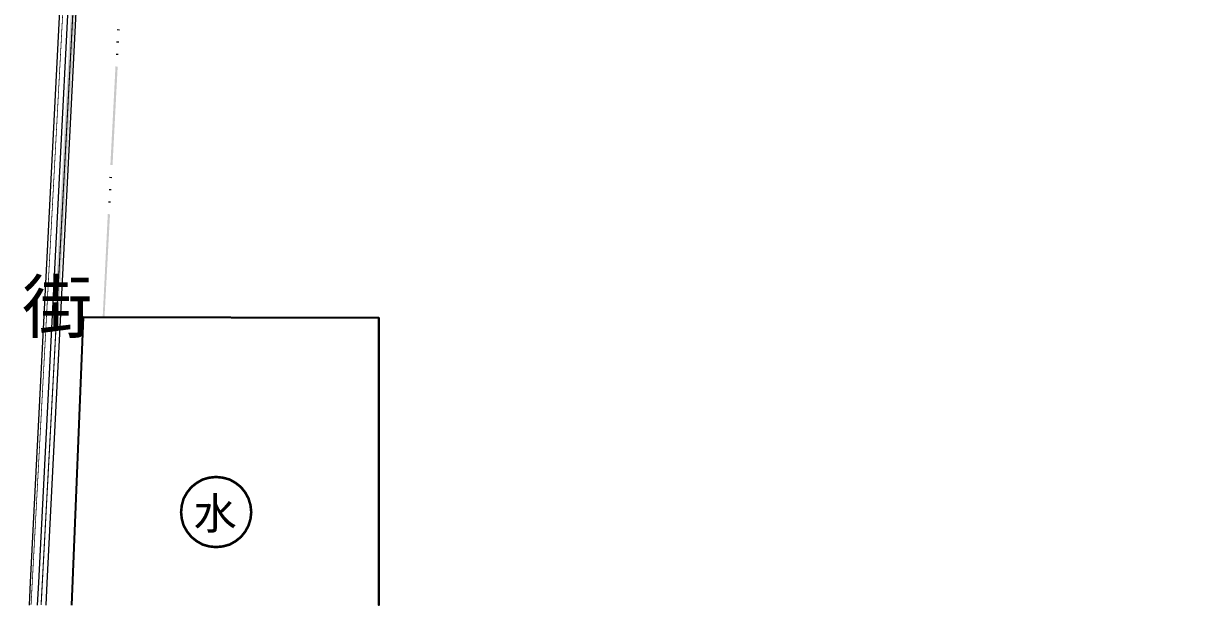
# Model space of a CAD drawing. Header units: millimetres. Extents: x 1542 to 2698, y 1376 to 2197.
# Drawn here: x 1569 to 2139, y 1376 to 1659 of the extents above; entities that cross this region are included whole.
import ezdxf

# ---------------------------------------------------------------- set-up
doc = ezdxf.new("R2010")
doc.units = ezdxf.units.MM
for name, color, linetype in [('PDF_0', 7, 'Continuous'), ('PDF_c- 现状道路', 4, 'Continuous'), ('PDF_d-道路中心线', 1, 'Continuous'), ('PDF_d-道路红线', 5, 'Continuous'), ('PDF_KZ-指标符号', 7, 'Continuous'), ('PDF_文字', 5, 'Continuous'), ('PDF_绿线', 3, 'Continuous')]:
    doc.layers.add(name, color=color, linetype=linetype)
doc.styles.add('PDF SimHei', font='')
doc.styles.add('PDF SimSun', font='')
doc.styles.get('PDF SimHei').set_extended_font_data('SimHei')
doc.styles.get('PDF SimSun').set_extended_font_data('SimSun')

msp = doc.modelspace()

# ---------------------------------------------------------------- hatches: boundary and pattern name
at = {"layer": 'PDF_0', "true_color": 0x949400, "transparency": 33554559}
msp.add_hatch(color=54, dxfattribs=at).paths.add_polyline_path([(1584.16, 1515.37), (1586.12, 1515.19), (1615.83, 2070.15), (1613.88, 2070.32)])
at = {"layer": 'PDF_绿线', "transparency": 33554559}
for points in [[(1611.39, 1590.1), (1612.45, 1590.1), (1614.94, 1637.96), (1613.88, 1638.14)], [(1607.65, 1516.08), (1608.54, 1516.08), (1611.21, 1566.08), (1610.14, 1566.26)]]:
    msp.add_hatch(color=256, dxfattribs=at).paths.add_polyline_path(points)

# ---------------------------------------------------------------- linework, layer by layer
at = {"layer": 'PDF_0', "lineweight": 25}
msp.add_lwpolyline([(1598.22, 1516.08), (1742.16, 1515.73), (1742.16, 1375.88), (1742.16, 1515.73), (1598.22, 1516.08), (1592.53, 1375.88)], dxfattribs=at)
at = {"layer": 'PDF_c- 现状道路', "lineweight": 0, "const_width": 0.355}
msp.add_lwpolyline([(1616.28, 2196.83), (1603.91, 1957.87), (1572.78, 1375.88)], dxfattribs=at)
at = {"layer": 'PDF_c- 现状道路', "lineweight": 0}
msp.add_lwpolyline([(1630.6, 2084.38, 0.398, 0.398, 0), (1627.75, 2084.29, 0.391, 0.391, 0), (1624.82, 2083.67, 0.382, 0.382, 0), (1622.15, 2082.42, 0.397, 0.397, 0), (1619.84, 2080.64, 0.353, 0.353, 0), (1617.79, 2078.42, 0, 0, 0), (1616.37, 2075.93, 0, 0, 0), (1615.3, 2073.17, 0, 0, 0), (1614.94, 2070.32, 0.355, 0.355, 0), (1608.89, 1957.7, 0.533, 0.533, 0), (1577.67, 1375.88, 0, 0, 0)], format="xyseb", dxfattribs=at)
at = {"layer": 'PDF_d-道路中心线', "lineweight": 0}
msp.add_lwpolyline([(1617.79, 2196.83), (1576.33, 1386.91), (1575.8, 1375.88)], dxfattribs=at)
at = {"layer": 'PDF_d-道路红线', "lineweight": 5}
for points in [[(1613.88, 2196.83), (1572.42, 1387.08), (1571.89, 1375.88)], [(2425.05, 1415.91), (2543.9, 1411.64), (2559.74, 1426.05), (2574.5, 1701.66), (2591.41, 2015.17), (2577.17, 2031), (2165.98, 2053.07), (2116.16, 2055.73), (1630.96, 2081.89), (1615.3, 2067.66), (1599.11, 1754.15), (1580.43, 1386.73), (1579.89, 1375.88)]]:
    msp.add_lwpolyline(points, dxfattribs=at)
at = {"layer": 'PDF_KZ-指标符号', "lineweight": 0, "const_width": 1.25}
msp.add_lwpolyline([(1677.04, 1430.68), (1674.99, 1433.26), (1672.41, 1435.3), (1669.48, 1436.99), (1666.19, 1437.88), (1662.81, 1438.24), (1659.51, 1437.88), (1656.31, 1436.99), (1653.38, 1435.3), (1650.8, 1433.26), (1648.75, 1430.68), (1647.06, 1427.74), (1646.17, 1424.45), (1645.81, 1421.07), (1646.17, 1417.78), (1647.06, 1414.57), (1648.75, 1411.64), (1650.8, 1409.06), (1653.38, 1407.01), (1656.31, 1405.32), (1659.51, 1404.43), (1662.81, 1404.08), (1666.19, 1404.43), (1669.48, 1405.32), (1672.41, 1407.01), (1674.99, 1409.06), (1677.04, 1411.64), (1678.64, 1414.57), (1679.62, 1417.78), (1679.98, 1421.07), (1679.62, 1424.45), (1678.64, 1427.74)], close=True, dxfattribs=at)
at = {"layer": 'PDF_绿线', "lineweight": 0}
for points in [[(1614.77, 1656.11), (1615.83, 1655.93)], [(1614.41, 1650.06), (1615.48, 1650.06)], [(1614.23, 1644.01), (1615.12, 1644.01)], [(1611.03, 1584.23), (1612.1, 1584.05)], [(1610.85, 1578.18), (1611.74, 1578.18)], [(1610.5, 1572.13), (1611.39, 1572.13)]]:
    msp.add_lwpolyline(points, dxfattribs=at)

# ---------------------------------------------------------------- texts
at = {"layer": 'PDF_文字', "color": 7, "attachment_point": 7}
for s, insert, char_height, style in [('街', (1568.5, 1505.87), 25, 'PDF SimSun'), ('水', (1651.77, 1411.06), 15.51, 'PDF SimHei')]:
    msp.add_mtext(s, dxfattribs=dict(at, insert=insert, char_height=char_height, style=style))

doc.saveas('drawing.dxf')
